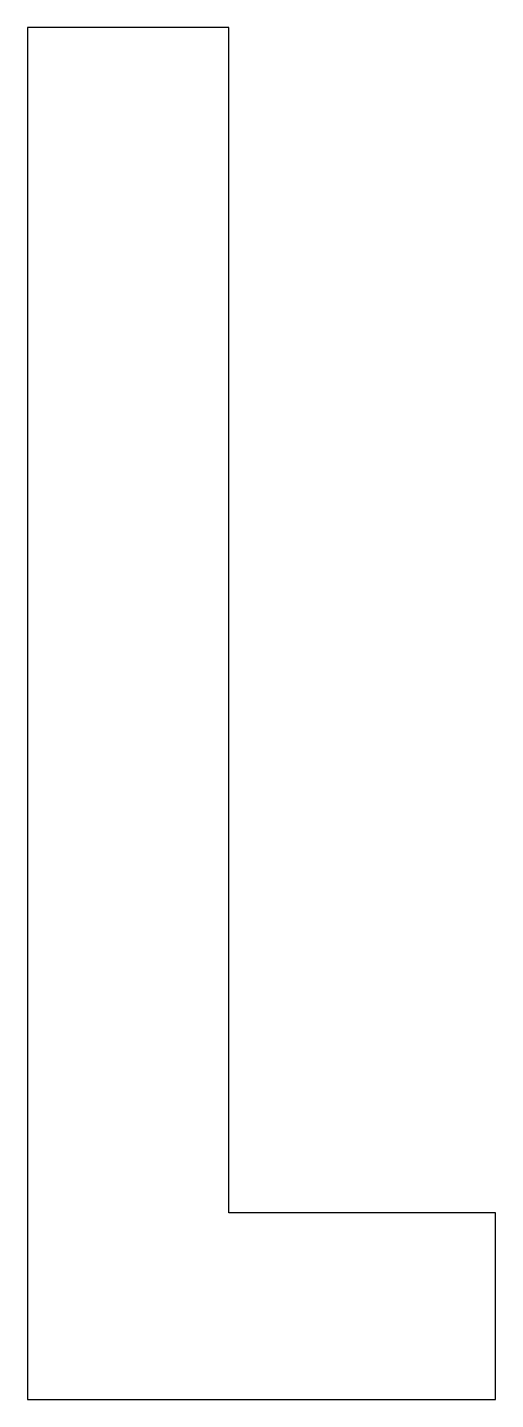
# Model space of a CAD drawing. Extents: x 0 to 0.4, y 0 to 1.18.
import ezdxf

# ---------------------------------------------------------------- set-up
doc = ezdxf.new("R2010")
doc.units = 0
doc.layers.get('0').update_dxf_attribs({"linetype": 'CONTINUOUS'})

msp = doc.modelspace()

# ---------------------------------------------------------------- linework, layer by layer
at = {"color": 0}
for p, q in [((0.172743, 1.176), (0, 1.176)), ((0, 1.176), (0, 0)), ((0.172743, 0.159939), (0.172743, 1.176)), ((0.401693, 0.159939), (0.172743, 0.159939)), ((0.401693, 0), (0.401693, 0.159939)), ((0, 0), (0.401693, 0))]:
    msp.add_line(p, q, dxfattribs=at)

doc.saveas('drawing.dxf')
